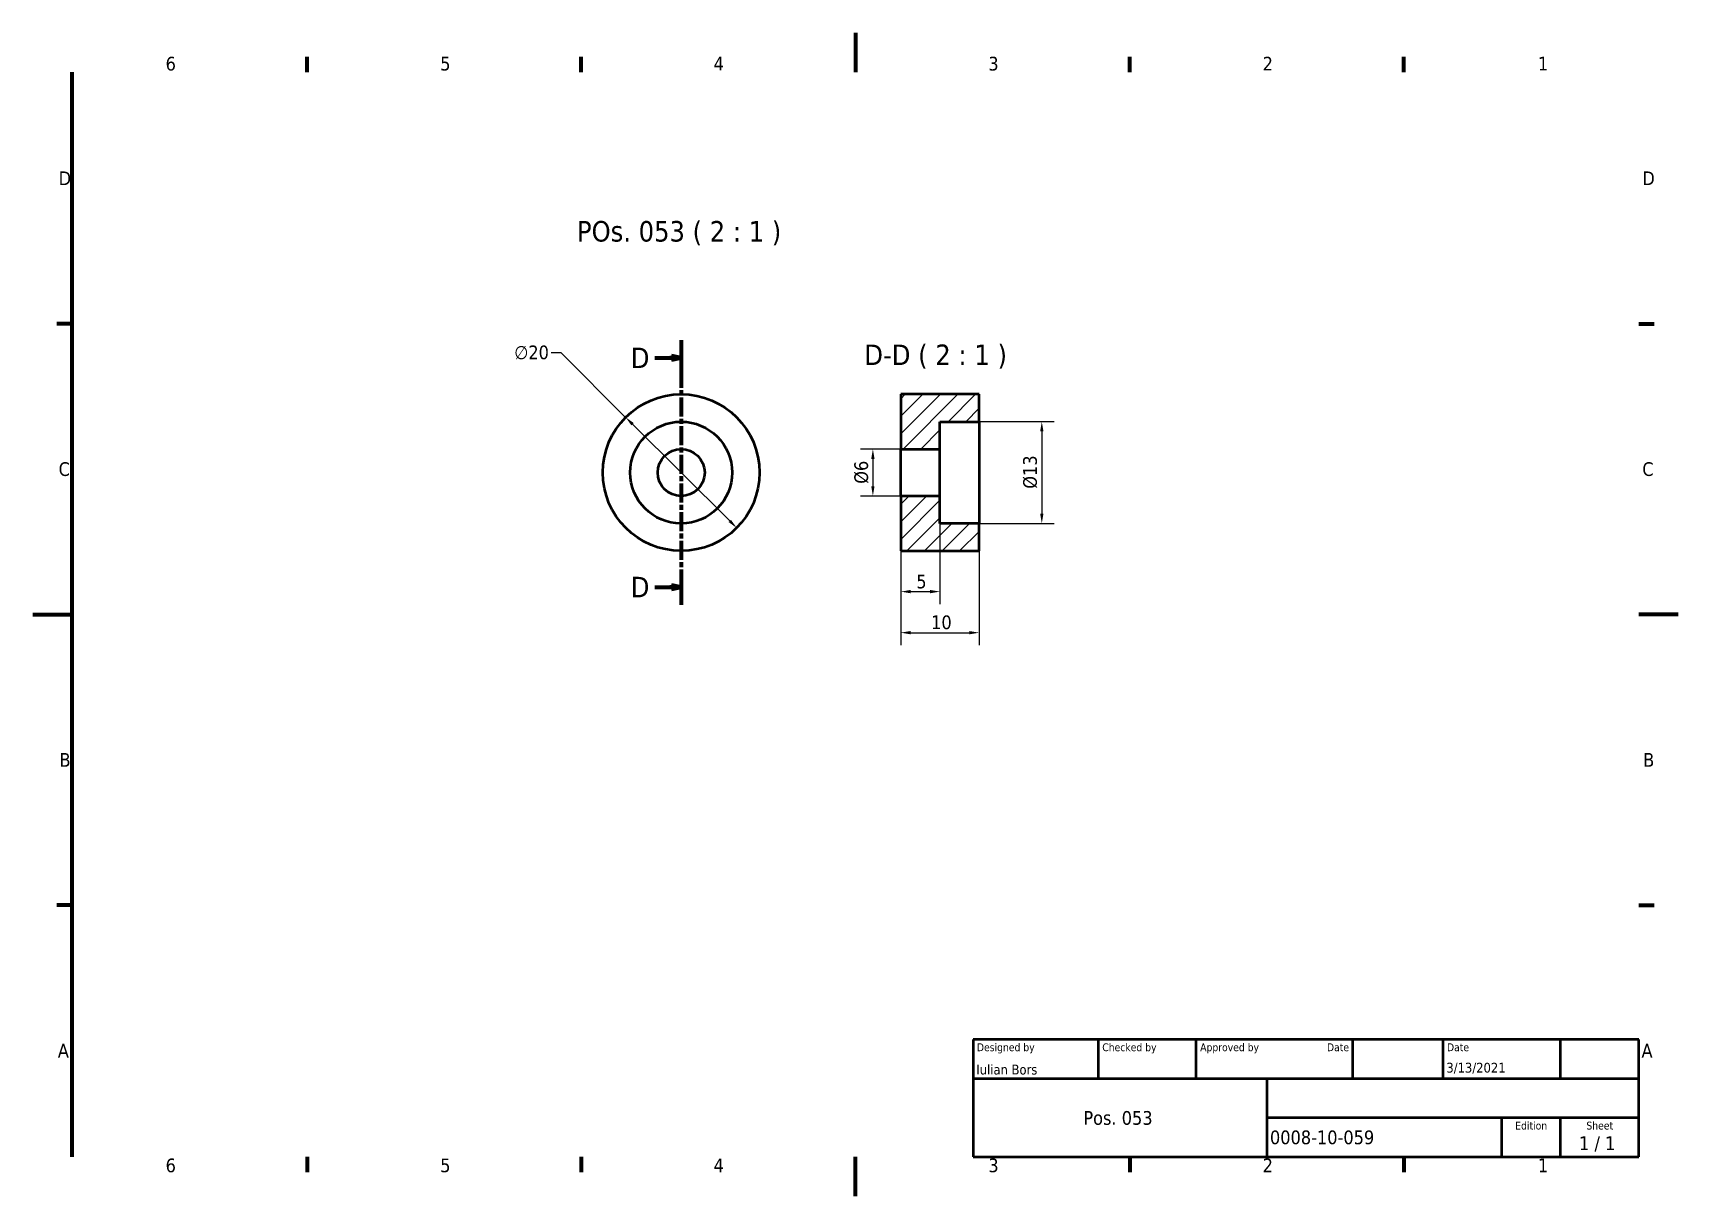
# Model space of a CAD drawing. Header units: millimetres. Extents: x 0 to 210, y 0 to 149.
import ezdxf
from ezdxf.enums import TextEntityAlignment as Align

# ---------------------------------------------------------------- set-up
doc = ezdxf.new("R2010")
doc.units = ezdxf.units.MM
doc.header["$LTSCALE"] = 0.5
doc.linetypes.add('CHAIN', pattern=[0.3543, 0.2362, -0.0295, 0.0591, -0.0295])
for name, color, linetype, lineweight in [('Border (ISO)', 7, 'Continuous', 70), ('Dimension (ISO)', 7, 'Continuous', 25), ('Hatch (ISO)', 7, 'Continuous', 18), ('Section Line (ISO)', 7, 'CHAIN', 70), ('Symbol (ISO)', 7, 'Continuous', 25), ('Title (ISO)', 7, 'Continuous', 50), ('Visible (ISO)', 7, 'Continuous', 50)]:
    doc.layers.add(name, color=color, linetype=linetype, lineweight=lineweight)
doc.styles.add('Label Text (ISO)', font='tahoma.ttf')
doc.styles.add('Note Text (ISO)', font='tahoma.ttf')
doc.styles.add('Text Style39', font='tahoma.ttf')
doc.styles.add('Text Style41', font='tahoma.ttf')
doc.styles.add('Text Style45', font='tahoma.ttf')
doc.dimstyles.new('Default - Method 1b (ISO)', dxfattribs={"dimscale": 0.5, "dimtxt": 3.5, "dimasz": 2.5, "dimexe": 3.175, "dimexo": 0, "dimgap": 0.762, "dimtad": 1, "dimtoh": 1, "dimrnd": 1e-08, "dimtxsty": 'Note Text (ISO)', "dimcen": 0.09, "dimdle": 10, "dimclrd": 256, "dimclre": 256, "dimclrt": 256, "dimazin": 2, "dimtfac": 1, "dimtmove": 0, "dimatfit": 3, "dimfxl": 0, "dimtolj": 1, "dimlwd": -1, "dimlwe": -1, "dimarcsym": 0})

# ---------------------------------------------------------------- blocks, each defined once
blk = doc.blocks.new('Borders Default Border')
at = {"layer": 'Border (ISO)'}
for p, q in [((70, 287), (70, 290.9)), ((140, 287), (140, 290.9)), ((280, 287), (280, 290.9)), ((350, 287), (350, 290.9)), ((10, 222.75), (6.1, 222.75)), ((410, 222.75), (413.9, 222.75)), ((10, 74.25), (6.1, 74.25)), ((410, 74.25), (413.9, 74.25)), ((70, 10), (70, 6.1)), ((140, 10), (140, 6.1)), ((280, 10), (280, 6.1)), ((350, 10), (350, 6.1))]:
    blk.add_line(p, q, dxfattribs=at)
at = {"layer": 'Border (ISO)', "flags": 128}
for points in [[(210, 297), (210, 287)], [(10, 10), (10, 287)], [(0, 148.5), (10, 148.5)], [(420, 148.5), (410, 148.5)], [(210, 0), (210, 10)]]:
    blk.add_lwpolyline(points, dxfattribs=at)
at = {"layer": 'Border (ISO)', "char_height": 3.5, "attachment_point": 7, "style": 'Note Text (ISO)'}
for s, insert in [('6', (33.88, 287.33)), ('5', (103.98, 287.33)), ('4', (173.78, 287.4)), ('3', (243.91, 287.33)), ('2', (313.94, 287.4)), ('1', (384.21, 287.4)), ('D', (6.57, 258.13)), ('D', (410.87, 258.13)), ('C', (6.56, 183.81)), ('C', (410.86, 183.81)), ('B', (6.78, 109.63)), ('B', (411.08, 109.63)), ('A', (6.36, 35.38)), ('A', (410.66, 35.38)), ('6', (33.88, 6.03)), ('5', (103.98, 6.03)), ('4', (173.78, 6.1)), ('3', (243.91, 6.03)), ('2', (313.94, 6.1)), ('1', (384.21, 6.1))]:
    blk.add_mtext(s, dxfattribs=dict(at, insert=insert))
blk = doc.blocks.new('*D5')
at = {"layer": 'Defpoints', "color": 0}
for p in [(75.66, 99.42), (89.83, 85.31)]:
    blk.add_point(p, dxfattribs=at)
at = {"layer": 'Dimension (ISO)'}
for p, q in [((67.41, 107.64), (66.16, 107.64)), ((75.66, 99.42), (67.41, 107.64)), ((88.95, 86.19), (76.55, 98.54))]:
    blk.add_line(p, q, dxfattribs=at)
for points in [[(76.7, 98.69), (76.4, 98.39), (75.66, 99.42)], [(89.1, 86.34), (88.8, 86.05), (89.83, 85.31)]]:
    blk.add_solid(points, dxfattribs=at)
at = {"layer": 'Dimension (ISO)', "insert": (61.44, 108.59), "char_height": 1.75, "attachment_point": 1, "style": 'Note Text (ISO)'}
blk.add_mtext('\\A1;∅20', dxfattribs=at)
blk = doc.blocks.new('2dTransSection0')
at = {"layer": 'Section Line (ISO)', "linetype": 'CHAIN', "ltscale": 41.297276}
blk.add_line((165.5, 218.54), (165.5, 150.98), dxfattribs=at)
at = {"layer": 'Section Line (ISO)', "linetype": 'Continuous', "lineweight": 140}
for p, q in [((165.5, 218.54), (165.5, 209.51)), ((165.5, 160.02), (165.5, 150.98))]:
    blk.add_line(p, q, dxfattribs=at)
at = {"layer": 'Section Line (ISO)', "linetype": 'Continuous'}
for p, q in [((165.5, 214.03), (163, 214.53)), ((163, 214.53), (163, 213.53)), ((158.76, 214.03), (163, 214.03)), ((163, 214.03), (165.5, 214.03)), ((163, 213.53), (165.5, 214.03)), ((158.76, 155.5), (163, 155.5)), ((165.5, 155.5), (163, 156)), ((163, 156), (163, 155)), ((163, 155.5), (165.5, 155.5)), ((163, 155), (165.5, 155.5))]:
    blk.add_line(p, q, dxfattribs=at)
at = {"layer": 'Section Line (ISO)', "linetype": 'Continuous', "flags": 128}
for points in [[(163, 213.53), (165.5, 214.03)], [(163, 155), (165.5, 155.5)]]:
    blk.add_lwpolyline(points, dxfattribs=at)
at = {"layer": 'Section Line (ISO)'}
for points in [[(163, 213.53), (165.5, 214.03), (163, 214.53), (163, 213.53)], [(163, 155), (165.5, 155.5), (163, 156), (163, 155)]]:
    blk.add_solid(points, dxfattribs=at)
at = {"layer": 'Section Line (ISO)', "char_height": 5.25, "attachment_point": 7, "style": 'Label Text (ISO)'}
for insert in [(152.62, 211.4), (152.62, 152.88)]:
    blk.add_mtext('D', dxfattribs=dict(at, insert=insert))
blk = doc.blocks.new('*D7')
at = {"layer": 'Defpoints', "color": 0}
for p in [(120.78, 98.87), (120.78, 85.87), (128.78, 85.87)]:
    blk.add_point(p, dxfattribs=at)
at = {"layer": 'Dimension (ISO)'}
for p, q in [((120.78, 98.87), (130.37, 98.87)), ((128.78, 97.62), (128.78, 87.12)), ((120.78, 85.87), (130.37, 85.87))]:
    blk.add_line(p, q, dxfattribs=at)
for points in [[(128.57, 97.62), (128.99, 97.62), (128.78, 98.87)], [(128.57, 87.12), (128.99, 87.12), (128.78, 85.87)]]:
    blk.add_solid(points, dxfattribs=at)
at = {"layer": 'Dimension (ISO)', "insert": (126.4, 90.31), "char_height": 1.75, "attachment_point": 1, "rotation": 90, "style": 'Note Text (ISO)'}
blk.add_mtext('\\A1;\\fTahoma|b0|i0;\\H1.7500;Ø13', dxfattribs=at)
blk = doc.blocks.new('*D8')
at = {"layer": 'Defpoints', "color": 0}
for p in [(110.78, 89.37), (115.78, 89.37), (115.78, 77.17)]:
    blk.add_point(p, dxfattribs=at)
at = {"layer": 'Dimension (ISO)'}
for p, q in [((110.78, 89.37), (110.78, 75.58)), ((115.78, 89.37), (115.78, 75.58)), ((112.03, 77.17), (114.53, 77.17))]:
    blk.add_line(p, q, dxfattribs=at)
for points in [[(112.03, 77.38), (112.03, 76.96), (110.78, 77.17)], [(114.53, 77.38), (114.53, 76.96), (115.78, 77.17)]]:
    blk.add_solid(points, dxfattribs=at)
at = {"layer": 'Dimension (ISO)', "insert": (112.76, 79.34), "char_height": 1.75, "attachment_point": 1, "style": 'Note Text (ISO)'}
blk.add_mtext('\\A1;5', dxfattribs=at)
blk = doc.blocks.new('*D9')
at = {"layer": 'Defpoints', "color": 0}
for p in [(110.78, 89.37), (120.78, 85.87), (120.78, 71.93)]:
    blk.add_point(p, dxfattribs=at)
at = {"layer": 'Dimension (ISO)'}
for p, q in [((110.78, 89.37), (110.78, 70.34)), ((120.78, 85.87), (120.78, 70.34)), ((112.03, 71.93), (119.53, 71.93))]:
    blk.add_line(p, q, dxfattribs=at)
for points in [[(112.03, 72.14), (112.03, 71.72), (110.78, 71.93)], [(119.53, 72.14), (119.53, 71.72), (120.78, 71.93)]]:
    blk.add_solid(points, dxfattribs=at)
at = {"layer": 'Dimension (ISO)', "insert": (114.65, 74.13), "char_height": 1.75, "attachment_point": 1, "style": 'Note Text (ISO)'}
blk.add_mtext('\\A1;10', dxfattribs=at)
blk = doc.blocks.new('*D10')
at = {"layer": 'Defpoints', "color": 0}
for p in [(110.78, 95.37), (107.22, 89.37), (110.78, 89.37)]:
    blk.add_point(p, dxfattribs=at)
at = {"layer": 'Dimension (ISO)'}
for p, q in [((110.78, 95.37), (105.63, 95.37)), ((107.22, 94.12), (107.22, 90.62)), ((110.78, 89.37), (105.63, 89.37))]:
    blk.add_line(p, q, dxfattribs=at)
for points in [[(107.01, 94.12), (107.43, 94.12), (107.22, 95.37)], [(107.01, 90.62), (107.43, 90.62), (107.22, 89.37)]]:
    blk.add_solid(points, dxfattribs=at)
at = {"layer": 'Dimension (ISO)', "insert": (104.85, 90.94), "char_height": 1.75, "attachment_point": 1, "rotation": 90, "style": 'Note Text (ISO)'}
blk.add_mtext('\\A1;\\fTahoma|b0|i0;\\H1.7500;Ø6', dxfattribs=at)
blk = doc.blocks.new('Title Blocks I.A.B')
at = {"layer": 'Title (ISO)'}
for p, q in [((270.07, 130), (100.07, 130)), ((100.07, 130), (100.07, 100)), ((132.07, 120), (132.07, 130)), ((157.07, 120), (157.07, 130)), ((197.07, 120), (197.07, 130)), ((220.07, 120), (220.07, 130)), ((250.07, 120), (250.07, 130)), ((270.07, 100), (270.07, 130)), ((100.07, 120), (270.07, 120)), ((175.07, 120), (175.07, 100)), ((270.07, 110), (175.07, 110)), ((235.07, 100), (235.07, 110)), ((250.07, 100), (250.07, 110)), ((100.07, 100), (270.07, 100))]:
    blk.add_line(p, q, dxfattribs=at)
at = {"layer": 'Title (ISO)', "style": 'Text Style41'}
for s, p in [('Designed by', (101.07, 129)), ('Checked by', (133.07, 129)), ('Approved by', (158.07, 129)), ('Date', (221.07, 129))]:
    blk.add_text(s, height=2, dxfattribs=at).set_placement(p, align=Align.TOP_LEFT)
blk.add_text('Date', height=2, dxfattribs=at).set_placement((196.07, 129), align=Align.TOP_RIGHT)
for s, p in [('Edition', (242.57, 109)), ('Sheet', (260.07, 109))]:
    blk.add_text(s, height=2, dxfattribs=at).set_placement(p, align=Align.TOP_CENTER)
at = {"layer": 'Title (ISO)', "style": 'Note Text (ISO)'}
blk.add_text('1 / 1 ', height=3.5, dxfattribs=at).set_placement((260.07, 103.5), align=Align.MIDDLE_CENTER)
at = {"layer": 'Title (ISO)'}
for tag, p, height, style in [('AUTHOR_001', (100.92, 121.05), 2.5, 'Text Style39'), ('CREATION_DATE_001', (220.91, 121.54), 2.5, 'Text Style39'), ('COMPANY_001', (128.24, 108.21), 3.5, 'Note Text (ISO)'), ('PART_NUMBER_001', (175.88, 103.25), 3.5, 'Note Text (ISO)')]:
    blk.add_attdef(tag, p, '', height=height, dxfattribs=dict(at, style=style))
at = {"layer": 'Title (ISO)', "style": 'Text Style39'}
for tag, p in [('CHECKED_BY', (133.07, 121)), ('ENG_APPROVED_BY', (158.07, 121))]:
    blk.add_attdef(tag, text='', height=2.5, dxfattribs=at).set_placement(p, align=Align.BOTTOM_LEFT)
blk.add_attdef('ENG_APPROVAL_DATE', text='', height=2.5, dxfattribs=at).set_placement((196.07, 121), align=Align.BOTTOM_RIGHT)
at = {"layer": 'Title (ISO)', "style": 'Note Text (ISO)'}
for tag, p in [('TITLE', (222.57, 115)), ('REVISION_NUMBER', (242.57, 103.5))]:
    blk.add_attdef(tag, text='', height=3.5, dxfattribs=at).set_placement(p, align=Align.MIDDLE_CENTER)

msp = doc.modelspace()

# ---------------------------------------------------------------- hatches: boundary and pattern name
at = {"layer": 'Hatch (ISO)'}
h = msp.add_hatch(dxfattribs=at)
h.set_pattern_fill('ANSI31', color=256, scale=12.7, style=0)
h.set_pattern_definition([(45, (0, 0), (-1.122532, 1.122532), [])])
h.paths.add_polyline_path([(110.778, 82.367), (120.778, 82.367), (120.778, 85.867), (115.778, 85.867), (115.778, 89.367), (110.778, 89.367)])
h.paths.add_polyline_path([(120.778, 102.367), (110.778, 102.367), (110.778, 95.367), (115.778, 95.367), (115.778, 98.867), (120.778, 98.867)])

# ---------------------------------------------------------------- linework, layer by layer
at = {"layer": 'Visible (ISO)'}
for p, q in [((120.778, 102.367), (110.778, 102.367)), ((110.778, 102.367), (110.778, 95.367)), ((120.778, 98.867), (120.778, 102.367)), ((115.778, 95.367), (115.778, 98.867)), ((115.778, 98.867), (120.778, 98.867)), ((120.778, 98.867), (120.778, 85.867)), ((110.778, 95.367), (115.778, 95.367)), ((110.778, 89.367), (110.778, 95.367)), ((115.778, 89.367), (115.778, 95.367)), ((115.778, 89.367), (110.778, 89.367)), ((110.778, 89.367), (110.778, 82.367)), ((115.778, 85.867), (115.778, 89.367)), ((120.778, 85.867), (115.778, 85.867)), ((120.778, 82.367), (120.778, 85.867)), ((110.778, 82.367), (120.778, 82.367))]:
    msp.add_line(p, q, dxfattribs=at)
for radius in [10, 6.5, 3]:
    msp.add_circle((82.748, 92.367), radius, dxfattribs=at)

# ---------------------------------------------------------------- block references
at = {"xscale": 0.5, "yscale": 0.5, "zscale": 0.5}
msp.add_blockref('Borders Default Border', (0, 0), dxfattribs=at)
msp.add_blockref('Title Blocks I.A.B', (69.964, -45), dxfattribs=at).add_auto_attribs({'PART_NUMBER_001': '0008-10-059', 'COMPANY_001': 'Pos. 053', 'AUTHOR_001': 'Iulian Bors', 'CREATION_DATE_001': '3/13/2021'})
at = {"layer": 'Section Line (ISO)', "xscale": 0.5, "yscale": 0.5, "zscale": 0.5}
msp.add_blockref('2dTransSection0', (0, 0), dxfattribs=at)

# ---------------------------------------------------------------- texts
at = {"layer": 'Symbol (ISO)', "attachment_point": 7}
for s, insert, char_height, style in [('POs. 053 ( 2 : 1 )', (69.452, 121.388), 2.62, 'Text Style45'), ('D-D ( 2 : 1 )', (106.127, 105.617), 2.625, 'Label Text (ISO)')]:
    msp.add_mtext(s, dxfattribs=dict(at, insert=insert, char_height=char_height, style=style))

# ---------------------------------------------------------------- dimensions: what is measured, and where the dimension line sits
at = {"layer": 'Dimension (ISO)'}
dim = msp.add_diameter_dim_2p(p1=(89.834, 85.311), p2=(75.663, 99.424), dimstyle='Default - Method 1b (ISO)', override={"dimgap": 0.762, "dimtad": 0, "dimtih": 1, "dimdec": 2, "dimlfac": 1, "dimtol": 0, "dimlim": 0, "dimtp": 0, "dimtm": 0, "dimtdec": 2, "dimatfit": 2}, dxfattribs=at)
dim.commit()
dim.dimension.update_dxf_attribs({"geometry": '*D5', "text_midpoint": (63.611, 107.644), "dimtype": 163})
for base, p1, p2, picture, middle in [((128.778, 85.867), (120.778, 98.867), (120.778, 85.867), '*D7', (128.778, 92.367)), ((107.222, 89.367), (110.778, 95.367), (110.778, 89.367), '*D10', (107.222, 92.367))]:
    dim = msp.add_linear_dim(base=base, p1=p1, p2=p2, angle=90, text='\\fTahoma|b0|i0;\\H1.7500;Ø<>', dimstyle='Default - Method 1b (ISO)', override={"dimgap": 0.762, "dimtoh": 0, "dimdec": 2, "dimtol": 0, "dimlim": 0, "dimtp": 0, "dimtm": 0, "dimtdec": 2, "dimtofl": 0, "dimatfit": 1}, dxfattribs=at)
    dim.commit()
    dim.dimension.update_dxf_attribs({"geometry": picture, "text_midpoint": middle, "dimtype": 160})
for base, p2, picture, middle in [((115.778, 77.172), (115.778, 89.367), '*D8', (113.278, 77.172)), ((120.778, 71.931), (120.778, 85.867), '*D9', (115.778, 71.931))]:
    dim = msp.add_linear_dim(base=base, p1=(110.778, 89.367), p2=p2, angle=180, dimstyle='Default - Method 1b (ISO)', override={"dimgap": 0.762, "dimtoh": 0, "dimdec": 2, "dimtol": 0, "dimlim": 0, "dimtp": 0, "dimtm": 0, "dimtdec": 2, "dimtofl": 0, "dimatfit": 1}, dxfattribs=at)
    dim.commit()
    dim.dimension.update_dxf_attribs({"geometry": picture, "text_midpoint": middle, "dimtype": 160})

doc.saveas('drawing.dxf')
